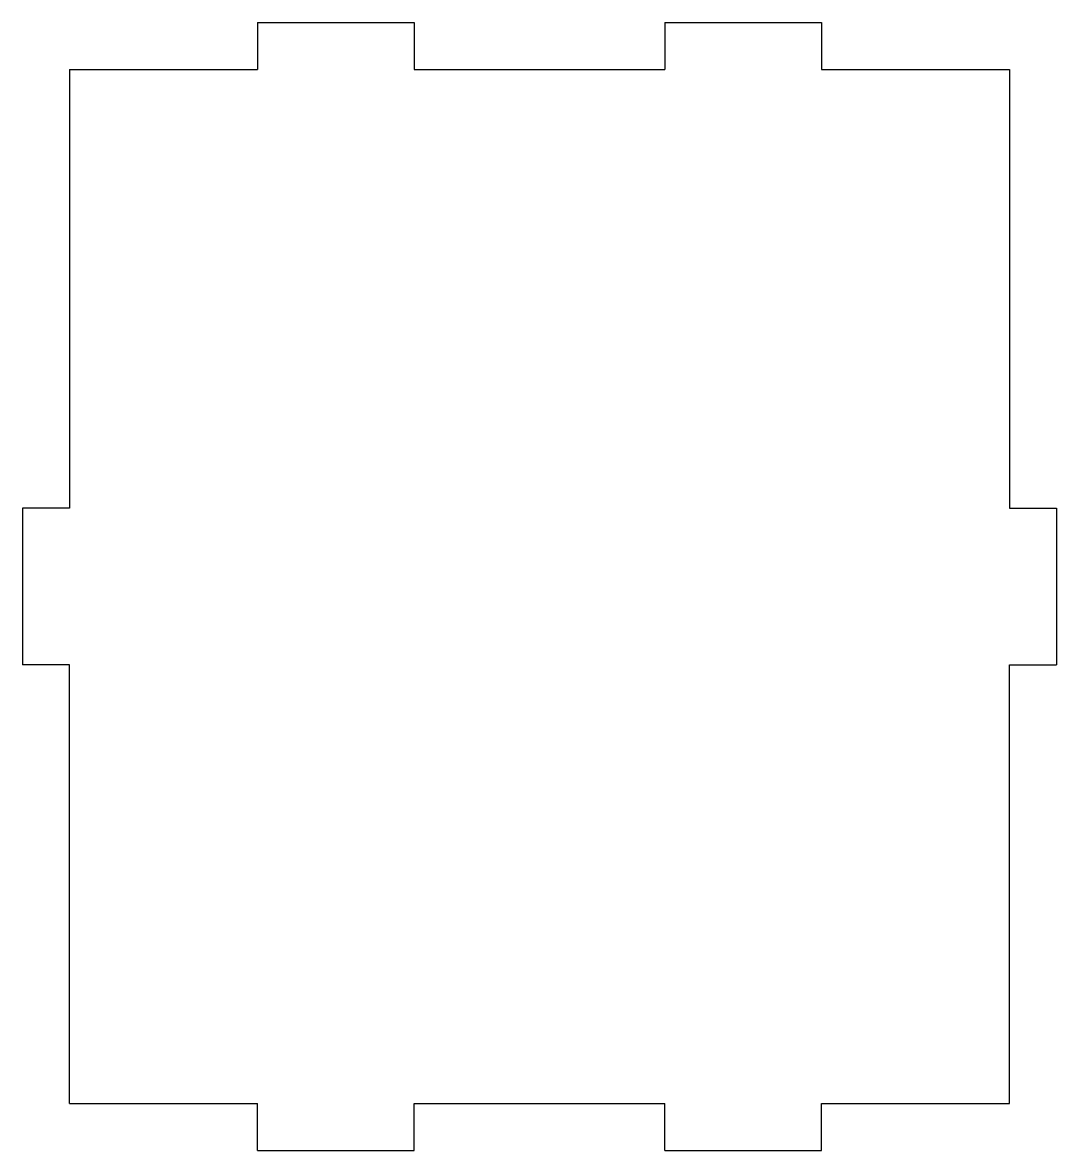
# Model space of a CAD drawing. Extents: x -115.8 to -49.8, y 94.8 to 166.8.
import ezdxf

# ---------------------------------------------------------------- set-up
doc = ezdxf.new("R2010")
doc.units = 0
doc.header["$MEASUREMENT"] = 0
doc.layers.add('VISIBLE', color=7, linetype='CONTINUOUS')

msp = doc.modelspace()

# ---------------------------------------------------------------- linework, layer by layer
at = {"layer": 'VISIBLE'}
for p, q in [((-100.759, 166.828), (-90.759, 166.828)), ((-100.759, 166.828), (-100.759, 163.828)), ((-90.759, 166.828), (-90.759, 163.828)), ((-74.759, 166.828), (-64.759, 166.828)), ((-74.759, 166.828), (-74.759, 163.828)), ((-64.759, 166.828), (-64.759, 163.828)), ((-112.759, 163.828), (-100.759, 163.828)), ((-112.759, 163.828), (-112.759, 135.828)), ((-90.759, 163.828), (-74.759, 163.828)), ((-64.759, 163.828), (-52.759, 163.828)), ((-52.759, 163.828), (-52.759, 135.828)), ((-112.759, 135.828), (-115.759, 135.828)), ((-115.759, 135.828), (-115.759, 125.828)), ((-52.759, 135.828), (-49.759, 135.828)), ((-49.759, 135.828), (-49.759, 125.828)), ((-112.759, 125.828), (-115.759, 125.828)), ((-112.759, 97.828), (-112.759, 125.828)), ((-52.759, 97.828), (-52.759, 125.828)), ((-52.759, 125.828), (-49.759, 125.828)), ((-112.759, 97.828), (-100.759, 97.828)), ((-100.759, 94.828), (-100.759, 97.828)), ((-90.759, 94.828), (-90.759, 97.828)), ((-90.759, 97.828), (-74.759, 97.828)), ((-74.759, 94.828), (-74.759, 97.828)), ((-64.759, 94.828), (-64.759, 97.828)), ((-64.759, 97.828), (-52.759, 97.828)), ((-100.759, 94.828), (-90.759, 94.828)), ((-74.759, 94.828), (-64.759, 94.828))]:
    msp.add_line(p, q, dxfattribs=at)

doc.saveas('drawing.dxf')
